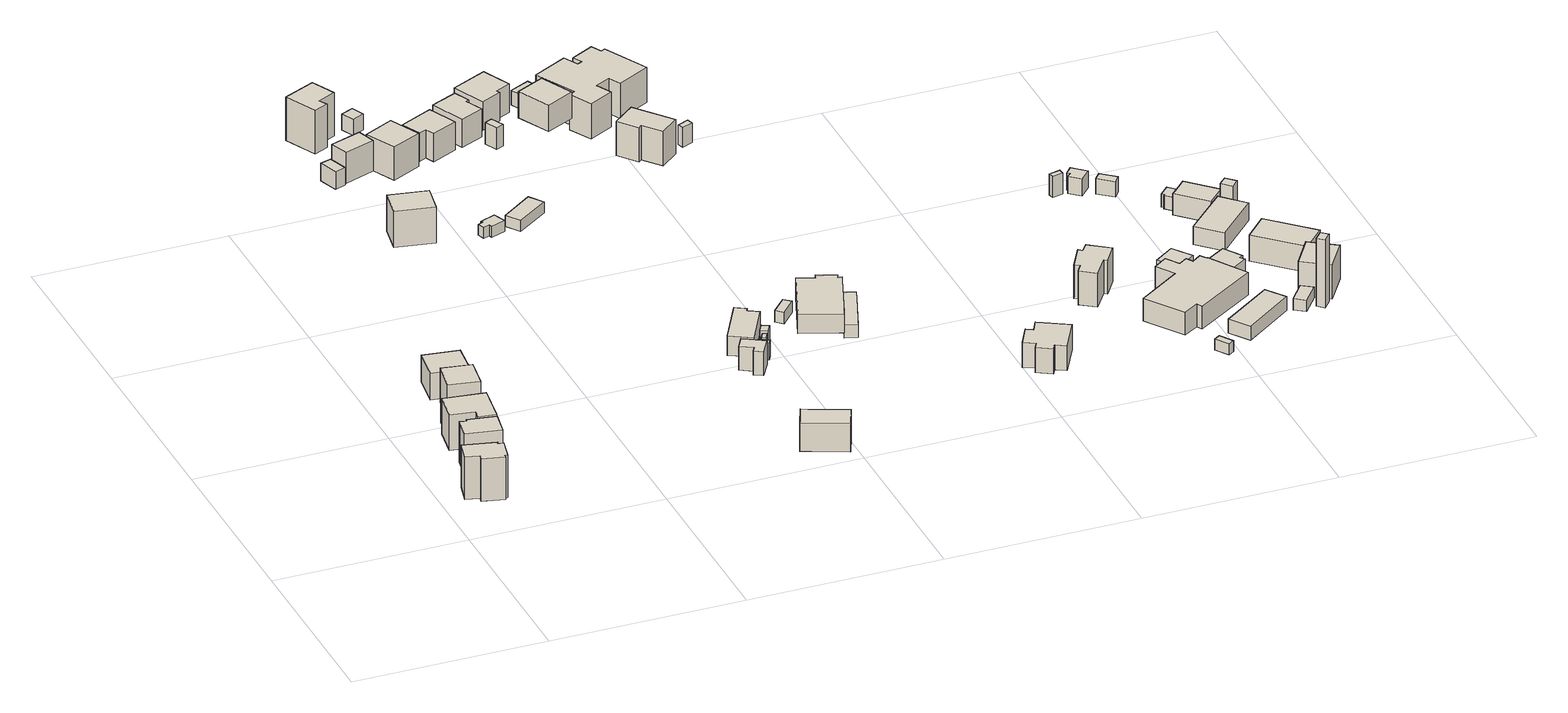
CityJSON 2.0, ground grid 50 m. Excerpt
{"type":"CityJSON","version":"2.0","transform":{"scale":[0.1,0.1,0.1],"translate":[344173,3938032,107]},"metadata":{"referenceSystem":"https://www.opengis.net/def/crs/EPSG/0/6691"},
"CityObjects":{
"building1":{"type":"Building","attributes":{"usage":"411","measuredHeight":12.1,"storeysAboveGround":2,"BuildingIDAttribute.prefecture":"14","BuildingIDAttribute.city":"14151","BuildingDetailAttribute.totalFloorArea":88.81,"BuildingDetailAttribute.buildingFootprintArea":44.41,"BuildingDetailAttribute.buildingStructureType":"601","BuildingDetailAttribute.buildingStructureOrgType":"1","BuildingDetailAttribute.orgUsage":"10","BuildingDetailAttribute.surveyYear":2015,"BuildingLandSlideRiskAttribute.description":"1","BuildingLandSlideRiskAttribute.areaType":"1"},"geometry":[{"type":"Solid","lod":"1","boundaries":[[[[0,1,2,3,4,5,6,7,8,9]],[[8,10,11,9]],[[7,12,10,8]],[[6,13,12,7]],[[5,14,13,6]],[[4,15,14,5]],[[3,16,15,4]],[[2,17,16,3]],[[1,18,17,2]],[[0,19,18,1]],[[9,11,19,0]],[[10,12,13,14,15,16,17,18,19,11]]]]}]},
"building2":{"type":"Building","attributes":{"measuredHeight":5,"BuildingIDAttribute.prefecture":"14","BuildingIDAttribute.city":"14151","BuildingDetailAttribute.surveyYear":2015,"BuildingLandSlideRiskAttribute.description":"1","BuildingLandSlideRiskAttribute.areaType":"1"},"geometry":[{"type":"Solid","lod":"1","boundaries":[[[[20,21,22,23]],[[22,24,25,23]],[[21,26,24,22]],[[20,27,26,21]],[[23,25,27,20]],[[24,26,27,25]]]]}]},
"building3":{"type":"Building","attributes":{"usage":"411","measuredHeight":11.7,"storeysAboveGround":2,"BuildingIDAttribute.prefecture":"14","BuildingIDAttribute.city":"14151","BuildingDetailAttribute.totalFloorArea":81.77,"BuildingDetailAttribute.buildingFootprintArea":40.89,"BuildingDetailAttribute.buildingStructureType":"601","BuildingDetailAttribute.buildingStructureOrgType":"1","BuildingDetailAttribute.orgUsage":"10","BuildingDetailAttribute.surveyYear":2015,"BuildingLandSlideRiskAttribute.description":"1","BuildingLandSlideRiskAttribute.areaType":"1"},"geometry":[{"type":"Solid","lod":"1","boundaries":[[[[28,29,30,31,32,33]],[[32,34,35,33]],[[31,36,34,32]],[[30,37,36,31]],[[29,38,37,30]],[[28,39,38,29]],[[33,35,39,28]],[[34,36,37,38,39,35]]]]}]},
"building4":{"type":"Building","attributes":{"usage":"413","measuredHeight":10.7,"storeysAboveGround":2,"BuildingIDAttribute.prefecture":"14","BuildingIDAttribute.city":"14151","BuildingDetailAttribute.totalFloorArea":163.59,"BuildingDetailAttribute.buildingFootprintArea":81.8,"BuildingDetailAttribute.buildingStructureType":"601","BuildingDetailAttribute.buildingStructureOrgType":"1","BuildingDetailAttribute.orgUsage":"30","BuildingDetailAttribute.surveyYear":2015,"BuildingLandSlideRiskAttribute.description":"1","BuildingLandSlideRiskAttribute.areaType":"1"},"geometry":[{"type":"Solid","lod":"1","boundaries":[[[[40,41,42,43,44,45]],[[44,46,47,45]],[[43,48,46,44]],[[42,49,48,43]],[[41,50,49,42]],[[40,51,50,41]],[[45,47,51,40]],[[46,48,49,50,51,47]]]]}]},
"building5":{"type":"Building","attributes":{"measuredHeight":7.3,"BuildingIDAttribute.prefecture":"14","BuildingIDAttribute.city":"14151","BuildingDetailAttribute.surveyYear":2015,"BuildingLandSlideRiskAttribute.description":"1","BuildingLandSlideRiskAttribute.areaType":"1"},"geometry":[{"type":"Solid","lod":"1","boundaries":[[[[52,53,54,55,56,57]],[[56,58,59,57]],[[55,60,58,56]],[[54,61,60,55]],[[53,62,61,54]],[[52,63,62,53]],[[57,59,63,52]],[[58,60,61,62,63,59]]]]}]},
"building6":{"type":"Building","attributes":{"usage":"411","measuredHeight":10,"storeysAboveGround":2,"BuildingIDAttribute.prefecture":"14","BuildingIDAttribute.city":"14151","BuildingDetailAttribute.totalFloorArea":88.95,"BuildingDetailAttribute.buildingFootprintArea":44.47,"BuildingDetailAttribute.buildingStructureType":"601","BuildingDetailAttribute.buildingStructureOrgType":"1","BuildingDetailAttribute.orgUsage":"10","BuildingDetailAttribute.surveyYear":2015,"BuildingLandSlideRiskAttribute.description":"1","BuildingLandSlideRiskAttribute.areaType":"1"},"geometry":[{"type":"Solid","lod":"1","boundaries":[[[[64,65,66,67]],[[66,68,69,67]],[[65,70,68,66]],[[64,71,70,65]],[[67,69,71,64]],[[68,70,71,69]]]]}]},
"building7":{"type":"Building","attributes":{"usage":"413","measuredHeight":7.8,"storeysAboveGround":1,"BuildingIDAttribute.prefecture":"14","BuildingIDAttribute.city":"14151","BuildingDetailAttribute.totalFloorArea":70.44,"BuildingDetailAttribute.buildingFootprintArea":70.44,"BuildingDetailAttribute.buildingStructureType":"601","BuildingDetailAttribute.buildingStructureOrgType":"1","BuildingDetailAttribute.orgUsage":"30","BuildingDetailAttribute.surveyYear":2015,"BuildingLandSlideRiskAttribute.description":"1","BuildingLandSlideRiskAttribute.areaType":"1"},"geometry":[{"type":"Solid","lod":"1","boundaries":[[[[72,73,74,75,76,77]],[[76,78,79,77]],[[75,80,78,76]],[[74,81,80,75]],[[73,82,81,74]],[[72,83,82,73]],[[77,79,83,72]],[[78,80,81,82,83,79]]]]}]},
"building8":{"type":"Building","attributes":{"usage":"411","measuredHeight":6,"storeysAboveGround":2,"BuildingIDAttribute.prefecture":"14","BuildingIDAttribute.city":"14151","BuildingDetailAttribute.totalFloorArea":21.45,"BuildingDetailAttribute.buildingFootprintArea":10.72,"BuildingDetailAttribute.buildingStructureType":"601","BuildingDetailAttribute.buildingStructureOrgType":"1","BuildingDetailAttribute.orgUsage":"10","BuildingDetailAttribute.surveyYear":2015,"BuildingLandSlideRiskAttribute.description":"1","BuildingLandSlideRiskAttribute.areaType":"1"},"geometry":[{"type":"Solid","lod":"1","boundaries":[[[[84,85,86,87]],[[86,88,89,87]],[[85,90,88,86]],[[84,91,90,85]],[[87,89,91,84]],[[88,90,91,89]]]]}]},
"building9":{"type":"Building","attributes":{"usage":"413","measuredHeight":12.9,"storeysAboveGround":2,"BuildingIDAttribute.prefecture":"14","BuildingIDAttribute.city":"14151","BuildingDetailAttribute.totalFloorArea":124.88,"BuildingDetailAttribute.buildingFootprintArea":62.44,"BuildingDetailAttribute.buildingStructureType":"601","BuildingDetailAttribute.buildingStructureOrgType":"1","BuildingDetailAttribute.orgUsage":"30","BuildingDetailAttribute.surveyYear":2015},"geometry":[{"type":"Solid","lod":"1","boundaries":[[[[92,93,94,95,96,97]],[[96,98,99,97]],[[95,100,98,96]],[[94,101,100,95]],[[93,102,101,94]],[[92,103,102,93]],[[97,99,103,92]],[[98,100,101,102,103,99]]]]}]},
"building10":{"type":"Building","attributes":{"usage":"411","measuredHeight":9,"storeysAboveGround":2,"BuildingIDAttribute.prefecture":"14","BuildingIDAttribute.city":"14151","BuildingDetailAttribute.totalFloorArea":59.93,"BuildingDetailAttribute.buildingFootprintArea":29.97,"BuildingDetailAttribute.buildingStructureType":"601","BuildingDetailAttribute.buildingStructureOrgType":"1","BuildingDetailAttribute.orgUsage":"10","BuildingDetailAttribute.surveyYear":2015},"geometry":[{"type":"Solid","lod":"1","boundaries":[[[[104,105,106,107]],[[106,108,109,107]],[[105,110,108,106]],[[104,111,110,105]],[[107,109,111,104]],[[108,110,111,109]]]]}]},
"building11":{"type":"Building","attributes":{"usage":"411","measuredHeight":10.8,"storeysAboveGround":2,"BuildingIDAttribute.prefecture":"14","BuildingIDAttribute.city":"14151","BuildingDetailAttribute.totalFloorArea":109.36,"BuildingDetailAttribute.buildingFootprintArea":54.68,"BuildingDetailAttribute.buildingStructureType":"601","BuildingDetailAttribute.buildingStructureOrgType":"1","BuildingDetailAttribute.orgUsage":"10","BuildingDetailAttribute.surveyYear":2015,"BuildingLandSlideRiskAttribute.description":"1","BuildingLandSlideRiskAttribute.areaType":"1"},"geometry":[{"type":"Solid","lod":"1","boundaries":[[[[112,113,114,115]],[[114,116,117,115]],[[113,118,116,114]],[[112,119,118,113]],[[115,117,119,112]],[[116,118,119,117]]]]}]},
"building12":{"type":"Building","attributes":{"usage":"411","measuredHeight":4.9,"storeysAboveGround":2,"BuildingIDAttribute.prefecture":"14","BuildingIDAttribute.city":"14151","BuildingDetailAttribute.totalFloorArea":17.79,"BuildingDetailAttribute.buildingFootprintArea":8.89,"BuildingDetailAttribute.buildingStructureType":"601","BuildingDetailAttribute.buildingStructureOrgType":"1","BuildingDetailAttribute.orgUsage":"10","BuildingDetailAttribute.surveyYear":2015},"geometry":[{"type":"Solid","lod":"1","boundaries":[[[[120,121,122,123]],[[122,124,125,123]],[[121,126,124,122]],[[120,127,126,121]],[[123,125,127,120]],[[124,126,127,125]]]]}]},
"building13":{"type":"Building","attributes":{"usage":"411","measuredHeight":9.8,"storeysAboveGround":2,"BuildingIDAttribute.prefecture":"14","BuildingIDAttribute.city":"14151","BuildingDetailAttribute.totalFloorArea":105.77,"BuildingDetailAttribute.buildingFootprintArea":52.88,"BuildingDetailAttribute.buildingStructureType":"601","BuildingDetailAttribute.buildingStructureOrgType":"1","BuildingDetailAttribute.orgUsage":"10","BuildingDetailAttribute.surveyYear":2015},"geometry":[{"type":"Solid","lod":"1","boundaries":[[[[128,129,130,131]],[[130,132,133,131]],[[129,134,132,130]],[[128,135,134,129]],[[131,133,135,128]],[[132,134,135,133]]]]}]},
"building14":{"type":"Building","attributes":{"BuildingIDAttribute.prefecture":"14","BuildingIDAttribute.city":"14151","BuildingDetailAttribute.surveyYear":2015,"BuildingLandSlideRiskAttribute.description":"1","BuildingLandSlideRiskAttribute.areaType":"1"},"geometry":[{"type":"Solid","lod":"1","boundaries":[[[[136,137,138,139,140,141,142,143]],[[142,144,145,143]],[[141,146,144,142]],[[140,147,146,141]],[[139,148,147,140]],[[138,149,148,139]],[[137,150,149,138]],[[136,151,150,137]],[[143,145,151,136]],[[144,146,147,148,149,150,151,145]]]]}]},
"building15":{"type":"Building","attributes":{"usage":"411","measuredHeight":8.1,"storeysAboveGround":2,"BuildingIDAttribute.prefecture":"14","BuildingIDAttribute.city":"14151","BuildingDetailAttribute.totalFloorArea":75.98,"BuildingDetailAttribute.buildingFootprintArea":37.99,"BuildingDetailAttribute.buildingStructureType":"610","BuildingDetailAttribute.buildingStructureOrgType":"2","BuildingDetailAttribute.orgUsage":"10","BuildingDetailAttribute.surveyYear":2015},"geometry":[{"type":"Solid","lod":"1","boundaries":[[[[152,153,154,155,156,157]],[[156,158,159,157]],[[155,160,158,156]],[[154,161,160,155]],[[153,162,161,154]],[[152,163,162,153]],[[157,159,163,152]],[[158,160,161,162,163,159]]]]}]},
"building16":{"type":"Building","attributes":{"BuildingIDAttribute.prefecture":"14","BuildingIDAttribute.city":"14151","BuildingDetailAttribute.surveyYear":2015,"BuildingLandSlideRiskAttribute.description":"1","BuildingLandSlideRiskAttribute.areaType":"1"},"geometry":[{"type":"Solid","lod":"1","boundaries":[[[[164,165,166,167]],[[166,168,169,167]],[[165,170,168,166]],[[164,171,170,165]],[[167,169,171,164]],[[168,170,171,169]]]]}]},
"building17":{"type":"Building","attributes":{"usage":"411","measuredHeight":9.4,"storeysAboveGround":2,"BuildingIDAttribute.prefecture":"14","BuildingIDAttribute.city":"14151","BuildingDetailAttribute.totalFloorArea":95.11,"BuildingDetailAttribute.buildingFootprintArea":47.55,"BuildingDetailAttribute.buildingStructureType":"601","BuildingDetailAttribute.buildingStructureOrgType":"1","BuildingDetailAttribute.orgUsage":"10","BuildingDetailAttribute.surveyYear":2015},"geometry":[{"type":"Solid","lod":"1","boundaries":[[[[172,173,174,175,176,177]],[[176,178,179,177]],[[175,180,178,176]],[[174,181,180,175]],[[173,182,181,174]],[[172,183,182,173]],[[177,179,183,172]],[[178,180,181,182,183,179]]]]}]},
"building18":{"type":"Building","attributes":{"measuredHeight":6.2,"BuildingIDAttribute.prefecture":"14","BuildingIDAttribute.city":"14151","BuildingDetailAttribute.surveyYear":2015},"geometry":[{"type":"Solid","lod":"1","boundaries":[[[[184,185,186,187]],[[186,188,189,187]],[[185,190,188,186]],[[184,191,190,185]],[[187,189,191,184]],[[188,190,191,189]]]]}]},
"building19":{"type":"Building","attributes":{"usage":"411","measuredHeight":8.6,"storeysAboveGround":1,"BuildingIDAttribute.prefecture":"14","BuildingIDAttribute.city":"14151","BuildingDetailAttribute.totalFloorArea":76.3,"BuildingDetailAttribute.buildingFootprintArea":76.3,"BuildingDetailAttribute.buildingStructureType":"601","BuildingDetailAttribute.buildingStructureOrgType":"1","BuildingDetailAttribute.orgUsage":"10","BuildingDetailAttribute.surveyYear":2015,"BuildingLandSlideRiskAttribute.description":"1","BuildingLandSlideRiskAttribute.areaType":"1"},"geometry":[{"type":"Solid","lod":"1","boundaries":[[[[192,193,194,195]],[[194,196,197,195]],[[193,198,196,194]],[[192,199,198,193]],[[195,197,199,192]],[[196,198,199,197]]]]}]},
"building20":{"type":"Building","attributes":{"usage":"411","measuredHeight":9,"storeysAboveGround":2,"BuildingIDAttribute.prefecture":"14","BuildingIDAttribute.city":"14151","BuildingDetailAttribute.totalFloorArea":125.05,"BuildingDetailAttribute.buildingFootprintArea":62.52,"BuildingDetailAttribute.buildingStructureType":"601","BuildingDetailAttribute.buildingStructureOrgType":"1","BuildingDetailAttribute.orgUsage":"10","BuildingDetailAttribute.surveyYear":2015},"geometry":[{"type":"Solid","lod":"1","boundaries":[[[[200,201,202,203,204,205]],[[204,206,207,205]],[[203,208,206,204]],[[202,209,208,203]],[[201,210,209,202]],[[200,211,210,201]],[[205,207,211,200]],[[206,208,209,210,211,207]]]]}]},
"building21":{"type":"Building","attributes":{"measuredHeight":6.8,"BuildingIDAttribute.prefecture":"14","BuildingIDAttribute.city":"14151","BuildingDetailAttribute.surveyYear":2015,"BuildingLandSlideRiskAttribute.description":"1","BuildingLandSlideRiskAttribute.areaType":"1"},"geometry":[{"type":"Solid","lod":"1","boundaries":[[[[212,213,214,215,216,217]],[[216,218,219,217]],[[215,220,218,216]],[[214,221,220,215]],[[213,222,221,214]],[[212,223,222,213]],[[217,219,223,212]],[[218,220,221,222,223,219]]]]}]},
"building22":{"type":"Building","attributes":{"measuredHeight":4.8,"BuildingIDAttribute.prefecture":"14","BuildingIDAttribute.city":"14151","BuildingDetailAttribute.surveyYear":2015,"BuildingLandSlideRiskAttribute.description":"1","BuildingLandSlideRiskAttribute.areaType":"1"},"geometry":[{"type":"Solid","lod":"1","boundaries":[[[[224,225,226,227]],[[226,228,229,227]],[[225,230,228,226]],[[224,231,230,225]],[[227,229,231,224]],[[228,230,231,229]]]]}]},
"building23":{"type":"Building","attributes":{"usage":"422","measuredHeight":5.6,"storeysAboveGround":1,"BuildingIDAttribute.prefecture":"14","BuildingIDAttribute.city":"14151","BuildingDetailAttribute.totalFloorArea":65.31,"BuildingDetailAttribute.buildingFootprintArea":65.31,"BuildingDetailAttribute.buildingStructureType":"610","BuildingDetailAttribute.buildingStructureOrgType":"2","BuildingDetailAttribute.orgUsage":"137","BuildingDetailAttribute.surveyYear":2015,"BuildingLandSlideRiskAttribute.description":"1","BuildingLandSlideRiskAttribute.areaType":"1"},"geometry":[{"type":"Solid","lod":"1","boundaries":[[[[232,233,234,235,236,237]],[[236,238,239,237]],[[235,240,238,236]],[[234,241,240,235]],[[233,242,241,234]],[[232,243,242,233]],[[237,239,243,232]],[[238,240,241,242,243,239]]]]}]},
"building24":{"type":"Building","attributes":{"measuredHeight":4.6,"BuildingIDAttribute.prefecture":"14","BuildingIDAttribute.city":"14151","BuildingDetailAttribute.surveyYear":2015,"BuildingLandSlideRiskAttribute.description":"1","BuildingLandSlideRiskAttribute.areaType":"1"},"geometry":[{"type":"Solid","lod":"1","boundaries":[[[[244,245,246,247]],[[246,248,249,247]],[[245,250,248,246]],[[244,251,250,245]],[[247,249,251,244]],[[248,250,251,249]]]]}]},
"building25":{"type":"Building","attributes":{"measuredHeight":4.6,"BuildingIDAttribute.prefecture":"14","BuildingIDAttribute.city":"14151","BuildingDetailAttribute.surveyYear":2015,"BuildingLandSlideRiskAttribute.description":"1","BuildingLandSlideRiskAttribute.areaType":"1"},"geometry":[{"type":"Solid","lod":"1","boundaries":[[[[252,253,254,255]],[[254,256,257,255]],[[253,258,256,254]],[[252,259,258,253]],[[255,257,259,252]],[[256,258,259,257]]]]}]},
"building26":{"type":"Building","attributes":{"usage":"411","measuredHeight":6.4,"storeysAboveGround":2,"BuildingIDAttribute.prefecture":"14","BuildingIDAttribute.city":"14151","BuildingDetailAttribute.totalFloorArea":40.19,"BuildingDetailAttribute.buildingFootprintArea":20.1,"BuildingDetailAttribute.buildingStructureType":"601","BuildingDetailAttribute.buildingStructureOrgType":"1","BuildingDetailAttribute.orgUsage":"10","BuildingDetailAttribute.surveyYear":2015},"geometry":[{"type":"Solid","lod":"1","boundaries":[[[[260,261,262,263]],[[262,264,265,263]],[[261,266,264,262]],[[260,267,266,261]],[[263,265,267,260]],[[264,266,267,265]]]]}]},
"building27":{"type":"Building","attributes":{"usage":"411","measuredHeight":8.1,"storeysAboveGround":2,"BuildingIDAttribute.prefecture":"14","BuildingIDAttribute.city":"14151","BuildingDetailAttribute.totalFloorArea":109.12,"BuildingDetailAttribute.buildingFootprintArea":54.56,"BuildingDetailAttribute.buildingStructureType":"601","BuildingDetailAttribute.buildingStructureOrgType":"1","BuildingDetailAttribute.orgUsage":"10","BuildingDetailAttribute.surveyYear":2015},"geometry":[{"type":"Solid","lod":"1","boundaries":[[[[268,269,270,271]],[[270,272,273,271]],[[269,274,272,270]],[[268,275,274,269]],[[271,273,275,268]],[[272,274,275,273]]]]}]},
"building28":{"type":"Building","attributes":{"measuredHeight":3.4,"BuildingIDAttribute.prefecture":"14","BuildingIDAttribute.city":"14151","BuildingDetailAttribute.surveyYear":2015,"BuildingLandSlideRiskAttribute.description":"1","BuildingLandSlideRiskAttribute.areaType":"1"},"geometry":[{"type":"Solid","lod":"1","boundaries":[[[[276,277,278,279]],[[278,280,281,279]],[[277,282,280,278]],[[276,283,282,277]],[[279,281,283,276]],[[280,282,283,281]]]]}]},
"building29":{"type":"Building","attributes":{"usage":"411","measuredHeight":9.7,"storeysAboveGround":1,"BuildingIDAttribute.prefecture":"14","BuildingIDAttribute.city":"14151","BuildingDetailAttribute.totalFloorArea":65.08,"BuildingDetailAttribute.buildingFootprintArea":65.08,"BuildingDetailAttribute.buildingStructureType":"601","BuildingDetailAttribute.buildingStructureOrgType":"1","BuildingDetailAttribute.orgUsage":"10","BuildingDetailAttribute.surveyYear":2015},"geometry":[{"type":"Solid","lod":"1","boundaries":[[[[284,285,286,287,288,289]],[[288,290,291,289]],[[287,292,290,288]],[[286,293,292,287]],[[285,294,293,286]],[[284,295,294,285]],[[289,291,295,284]],[[290,292,293,294,295,291]]]]}]},
"building30":{"type":"Building","attributes":{"usage":"411","measuredHeight":11.5,"storeysAboveGround":2,"BuildingIDAttribute.prefecture":"14","BuildingIDAttribute.city":"14151","BuildingDetailAttribute.totalFloorArea":451.11,"BuildingDetailAttribute.buildingFootprintArea":225.55,"BuildingDetailAttribute.buildingStructureType":"601","BuildingDetailAttribute.buildingStructureOrgType":"1","BuildingDetailAttribute.orgUsage":"10","BuildingDetailAttribute.surveyYear":2015},"geometry":[{"type":"Solid","lod":"1","boundaries":[[[[296,297,298,299,300,301,302,303,304,305,306,307,308,309,310,311]],[[310,312,313,311]],[[309,314,312,310]],[[308,315,314,309]],[[307,316,315,308]],[[306,317,316,307]],[[305,318,317,306]],[[304,319,318,305]],[[303,320,319,304]],[[302,321,320,303]],[[301,322,321,302]],[[300,323,322,301]],[[299,324,323,300]],[[298,325,324,299]],[[297,326,325,298]],[[296,327,326,297]],[[311,313,327,296]],[[312,314,315,316,317,318,319,320,321,322,323,324,325,326,327,313]]]]}]},
"building31":{"type":"Building","attributes":{"measuredHeight":6.2,"BuildingIDAttribute.prefecture":"14","BuildingIDAttribute.city":"14151","BuildingDetailAttribute.surveyYear":2015,"BuildingRiverFloodingRiskAttribute.description":"4","BuildingRiverFloodingRiskAttribute.rankOrg":"1","BuildingRiverFloodingRiskAttribute.depth":0.03,"BuildingRiverFloodingRiskAttribute.adminType":"2","BuildingRiverFloodingRiskAttribute.scale":"2","BuildingLandSlideRiskAttribute.description":"1","BuildingLandSlideRiskAttribute.areaType":"1"},"geometry":[{"type":"Solid","lod":"1","boundaries":[[[[328,329,330,331,332,333,334,335,336,337]],[[336,338,339,337]],[[335,340,338,336]],[[334,341,340,335]],[[333,342,341,334]],[[332,343,342,333]],[[331,344,343,332]],[[330,345,344,331]],[[329,346,345,330]],[[328,347,346,329]],[[337,339,347,328]],[[338,340,341,342,343,344,345,346,347,339]]]]}]},
"building32":{"type":"Building","attributes":{"measuredHeight":5.7,"BuildingIDAttribute.prefecture":"14","BuildingIDAttribute.city":"14151","BuildingDetailAttribute.surveyYear":2015},"geometry":[{"type":"Solid","lod":"1","boundaries":[[[[348,349,350,351]],[[350,352,353,351]],[[349,354,352,350]],[[348,355,354,349]],[[351,353,355,348]],[[352,354,355,353]]]]}]},
"building33":{"type":"Building","attributes":{"usage":"422","measuredHeight":6.3,"storeysAboveGround":1,"BuildingIDAttribute.prefecture":"14","BuildingIDAttribute.city":"14151","BuildingDetailAttribute.totalFloorArea":160.23,"BuildingDetailAttribute.buildingFootprintArea":160.23,"BuildingDetailAttribute.buildingStructureType":"610","BuildingDetailAttribute.buildingStructureOrgType":"2","BuildingDetailAttribute.orgUsage":"138","BuildingDetailAttribute.surveyYear":2015,"BuildingRiverFloodingRiskAttribute.description":"4","BuildingRiverFloodingRiskAttribute.rankOrg":"1","BuildingRiverFloodingRiskAttribute.depth":0.039,"BuildingRiverFloodingRiskAttribute.adminType":"2","BuildingRiverFloodingRiskAttribute.scale":"2","BuildingLandSlideRiskAttribute.description":"1","BuildingLandSlideRiskAttribute.areaType":"1"},"geometry":[{"type":"Solid","lod":"1","boundaries":[[[[356,357,358,359,360,361]],[[360,362,363,361]],[[359,364,362,360]],[[358,365,364,359]],[[357,366,365,358]],[[356,367,366,357]],[[361,363,367,356]],[[362,364,365,366,367,363]]]]}]},
"building34":{"type":"Building","attributes":{"usage":"411","measuredHeight":8.8,"storeysAboveGround":2,"BuildingIDAttribute.prefecture":"14","BuildingIDAttribute.city":"14151","BuildingDetailAttribute.totalFloorArea":147.69,"BuildingDetailAttribute.buildingFootprintArea":73.84,"BuildingDetailAttribute.buildingStructureType":"601","BuildingDetailAttribute.buildingStructureOrgType":"1","BuildingDetailAttribute.orgUsage":"10","BuildingDetailAttribute.surveyYear":2015},"geometry":[{"type":"Solid","lod":"1","boundaries":[[[[368,369,370,371,372,373,374,375,376,377,378]],[[377,379,380,378]],[[376,381,379,377]],[[375,382,381,376]],[[374,383,382,375]],[[373,384,383,374]],[[372,385,384,373]],[[371,386,385,372]],[[370,387,386,371]],[[369,388,387,370]],[[368,389,388,369]],[[378,380,389,368]],[[379,381,382,383,384,385,386,387,388,389,380]]]]}]},
"building35":{"type":"Building","attributes":{"usage":"413","measuredHeight":10,"storeysAboveGround":2,"BuildingIDAttribute.prefecture":"14","BuildingIDAttribute.city":"14151","BuildingDetailAttribute.totalFloorArea":133.72,"BuildingDetailAttribute.buildingFootprintArea":66.86,"BuildingDetailAttribute.buildingStructureType":"610","BuildingDetailAttribute.buildingStructureOrgType":"2","BuildingDetailAttribute.orgUsage":"30","BuildingDetailAttribute.surveyYear":2015},"geometry":[{"type":"Solid","lod":"1","boundaries":[[[[390,391,392,393,394,395,396,397,398,399]],[[398,400,401,399]],[[397,402,400,398]],[[396,403,402,397]],[[395,404,403,396]],[[394,405,404,395]],[[393,406,405,394]],[[392,407,406,393]],[[391,408,407,392]],[[390,409,408,391]],[[399,401,409,390]],[[400,402,403,404,405,406,407,408,409,401]]]]}]},
"building36":{"type":"Building","attributes":{"BuildingIDAttribute.prefecture":"14","BuildingIDAttribute.city":"14151","BuildingDetailAttribute.surveyYear":2015,"BuildingLandSlideRiskAttribute.description":"1","BuildingLandSlideRiskAttribute.areaType":"1"},"geometry":[{"type":"Solid","lod":"1","boundaries":[[[[410,411,412,413]],[[412,414,415,413]],[[411,416,414,412]],[[410,417,416,411]],[[413,415,417,410]],[[414,416,417,415]]]]}]},
"building37":{"type":"Building","attributes":{"usage":"413","measuredHeight":9.9,"storeysAboveGround":1,"BuildingIDAttribute.prefecture":"14","BuildingIDAttribute.city":"14151","BuildingDetailAttribute.totalFloorArea":290.54,"BuildingDetailAttribute.buildingFootprintArea":290.54,"BuildingDetailAttribute.buildingStructureType":"601","BuildingDetailAttribute.buildingStructureOrgType":"1","BuildingDetailAttribute.orgUsage":"30","BuildingDetailAttribute.surveyYear":2015,"BuildingLandSlideRiskAttribute.description":"1","BuildingLandSlideRiskAttribute.areaType":"1"},"geometry":[{"type":"Solid","lod":"1","boundaries":[[[[418,419,420,421,422,423,424,425,426,427,428,429,430,431]],[[430,432,433,431]],[[429,434,432,430]],[[428,435,434,429]],[[427,436,435,428]],[[426,437,436,427]],[[425,438,437,426]],[[424,439,438,425]],[[423,440,439,424]],[[422,441,440,423]],[[421,442,441,422]],[[420,443,442,421]],[[419,444,443,420]],[[418,445,444,419]],[[431,433,445,418]],[[432,434,435,436,437,438,439,440,441,442,443,444,445,433]]]]}]},
"building38":{"type":"Building","attributes":{"usage":"413","measuredHeight":4.1,"storeysAboveGround":1,"BuildingIDAttribute.prefecture":"14","BuildingIDAttribute.city":"14151","BuildingDetailAttribute.totalFloorArea":33.28,"BuildingDetailAttribute.buildingFootprintArea":33.28,"BuildingDetailAttribute.buildingStructureType":"601","BuildingDetailAttribute.buildingStructureOrgType":"1","BuildingDetailAttribute.orgUsage":"30","BuildingDetailAttribute.surveyYear":2015},"geometry":[{"type":"Solid","lod":"1","boundaries":[[[[446,447,448,449]],[[448,450,451,449]],[[447,452,450,448]],[[446,453,452,447]],[[449,451,453,446]],[[450,452,453,451]]]]}]},
"building39":{"type":"Building","attributes":{"usage":"451","measuredHeight":4.7,"storeysAboveGround":1,"BuildingIDAttribute.prefecture":"14","BuildingIDAttribute.city":"14151","BuildingDetailAttribute.totalFloorArea":78.42,"BuildingDetailAttribute.buildingFootprintArea":78.42,"BuildingDetailAttribute.buildingStructureType":"601","BuildingDetailAttribute.buildingStructureOrgType":"1","BuildingDetailAttribute.orgUsage":"200","BuildingDetailAttribute.surveyYear":2015,"BuildingLandSlideRiskAttribute.description":"1","BuildingLandSlideRiskAttribute.areaType":"1"},"geometry":[{"type":"Solid","lod":"1","boundaries":[[[[454,455,456,457]],[[456,458,459,457]],[[455,460,458,456]],[[454,461,460,455]],[[457,459,461,454]],[[458,460,461,459]]]]}]},
"building40":{"type":"Building","attributes":{"measuredHeight":5.9,"BuildingIDAttribute.prefecture":"14","BuildingIDAttribute.city":"14151","BuildingDetailAttribute.surveyYear":2015},"geometry":[{"type":"Solid","lod":"1","boundaries":[[[[462,463,464,465]],[[464,466,467,465]],[[463,468,466,464]],[[462,469,468,463]],[[465,467,469,462]],[[466,468,469,467]]]]}]},
"building41":{"type":"Building","attributes":{"measuredHeight":5.3,"BuildingIDAttribute.prefecture":"14","BuildingIDAttribute.city":"14151","BuildingDetailAttribute.surveyYear":2015},"geometry":[{"type":"Solid","lod":"1","boundaries":[[[[470,471,472,473,474,475]],[[474,476,477,475]],[[473,478,476,474]],[[472,479,478,473]],[[471,480,479,472]],[[470,481,480,471]],[[475,477,481,470]],[[476,478,479,480,481,477]]]]}]},
"building42":{"type":"Building","attributes":{"usage":"413","measuredHeight":6,"storeysAboveGround":1,"BuildingIDAttribute.prefecture":"14","BuildingIDAttribute.city":"14151","BuildingDetailAttribute.totalFloorArea":35.74,"BuildingDetailAttribute.buildingFootprintArea":35.74,"BuildingDetailAttribute.buildingStructureType":"601","BuildingDetailAttribute.buildingStructureOrgType":"1","BuildingDetailAttribute.orgUsage":"30","BuildingDetailAttribute.surveyYear":2015,"BuildingLandSlideRiskAttribute.description":"1","BuildingLandSlideRiskAttribute.areaType":"1"},"geometry":[{"type":"Solid","lod":"1","boundaries":[[[[482,483,484,485,486,487]],[[486,488,489,487]],[[485,490,488,486]],[[484,491,490,485]],[[483,492,491,484]],[[482,493,492,483]],[[487,489,493,482]],[[488,490,491,492,493,489]]]]}]},
"building43":{"type":"Building","attributes":{"measuredHeight":4.6,"BuildingIDAttribute.prefecture":"14","BuildingIDAttribute.city":"14151","BuildingDetailAttribute.surveyYear":2015,"BuildingLandSlideRiskAttribute.description":"1","BuildingLandSlideRiskAttribute.areaType":"1"},"geometry":[{"type":"Solid","lod":"1","boundaries":[[[[494,495,496,497]],[[496,498,499,497]],[[495,500,498,496]],[[494,501,500,495]],[[497,499,501,494]],[[498,500,501,499]]]]}]},
"building44":{"type":"Building","attributes":{"usage":"451","measuredHeight":9.5,"storeysAboveGround":1,"BuildingIDAttribute.prefecture":"14","BuildingIDAttribute.city":"14151","BuildingDetailAttribute.totalFloorArea":18.37,"BuildingDetailAttribute.buildingFootprintArea":18.37,"BuildingDetailAttribute.buildingStructureType":"601","BuildingDetailAttribute.buildingStructureOrgType":"1","BuildingDetailAttribute.orgUsage":"200","BuildingDetailAttribute.surveyYear":2015,"BuildingLandSlideRiskAttribute.description":"1","BuildingLandSlideRiskAttribute.areaType":"1"},"geometry":[{"type":"Solid","lod":"1","boundaries":[[[[502,503,504,505]],[[504,506,507,505]],[[503,508,506,504]],[[502,509,508,503]],[[505,507,509,502]],[[506,508,509,507]]]]}]},
"building45":{"type":"Building","attributes":{"measuredHeight":20.5,"BuildingIDAttribute.prefecture":"14","BuildingIDAttribute.city":"14151","BuildingDetailAttribute.surveyYear":2015,"BuildingLandSlideRiskAttribute.description":"1","BuildingLandSlideRiskAttribute.areaType":"1"},"geometry":[{"type":"Solid","lod":"1","boundaries":[[[[510,511,512,513]],[[512,514,515,513]],[[511,516,514,512]],[[510,517,516,511]],[[513,515,517,510]],[[514,516,517,515]]]]}]},
"building46":{"type":"Building","attributes":{"measuredHeight":4.8,"BuildingIDAttribute.prefecture":"14","BuildingIDAttribute.city":"14151","BuildingDetailAttribute.surveyYear":2015,"BuildingLandSlideRiskAttribute.description":"1","BuildingLandSlideRiskAttribute.areaType":"1"},"geometry":[{"type":"Solid","lod":"1","boundaries":[[[[518,519,520,521,522,523]],[[522,524,525,523]],[[521,526,524,522]],[[520,527,526,521]],[[519,528,527,520]],[[518,529,528,519]],[[523,525,529,518]],[[524,526,527,528,529,525]]]]}]},
"building47":{"type":"Building","attributes":{"usage":"441","measuredHeight":7.4,"storeysAboveGround":2,"BuildingIDAttribute.prefecture":"14","BuildingIDAttribute.city":"14151","BuildingDetailAttribute.totalFloorArea":201.15,"BuildingDetailAttribute.buildingFootprintArea":100.57,"BuildingDetailAttribute.buildingStructureType":"601","BuildingDetailAttribute.buildingStructureOrgType":"1","BuildingDetailAttribute.orgUsage":"180","BuildingDetailAttribute.surveyYear":2015,"BuildingLandSlideRiskAttribute.description":"1","BuildingLandSlideRiskAttribute.areaType":"1"},"geometry":[{"type":"Solid","lod":"1","boundaries":[[[[530,531,532,533,534,535]],[[534,536,537,535]],[[533,538,536,534]],[[532,539,538,533]],[[531,540,539,532]],[[530,541,540,531]],[[535,537,541,530]],[[536,538,539,540,541,537]]]]}]},
"building48":{"type":"Building","attributes":{"usage":"441","measuredHeight":16.8,"storeysAboveGround":1,"BuildingIDAttribute.prefecture":"14","BuildingIDAttribute.city":"14151","BuildingDetailAttribute.totalFloorArea":60.52,"BuildingDetailAttribute.buildingFootprintArea":60.52,"BuildingDetailAttribute.buildingStructureType":"601","BuildingDetailAttribute.buildingStructureOrgType":"1","BuildingDetailAttribute.orgUsage":"180","BuildingDetailAttribute.surveyYear":2015,"BuildingLandSlideRiskAttribute.description":"1","BuildingLandSlideRiskAttribute.areaType":"1"},"geometry":[{"type":"Solid","lod":"1","boundaries":[[[[542,543,544,545]],[[544,546,547,545]],[[543,548,546,544]],[[542,549,548,543]],[[545,547,549,542]],[[546,548,549,547]]]]}]},
"building49":{"type":"Building","attributes":{"usage":"441","measuredHeight":7.6,"storeysAboveGround":1,"BuildingIDAttribute.prefecture":"14","BuildingIDAttribute.city":"14151","BuildingDetailAttribute.totalFloorArea":49.8,"BuildingDetailAttribute.buildingFootprintArea":49.8,"BuildingDetailAttribute.buildingStructureType":"601","BuildingDetailAttribute.buildingStructureOrgType":"1","BuildingDetailAttribute.orgUsage":"180","BuildingDetailAttribute.surveyYear":2015,"BuildingLandSlideRiskAttribute.description":"1","BuildingLandSlideRiskAttribute.areaType":"1"},"geometry":[{"type":"Solid","lod":"1","boundaries":[[[[550,551,552,553,554,555]],[[554,556,557,555]],[[553,558,556,554]],[[552,559,558,553]],[[551,560,559,552]],[[550,561,560,551]],[[555,557,561,550]],[[556,558,559,560,561,557]]]]}]},
"building50":{"type":"Building","attributes":{"usage":"441","measuredHeight":15.4,"storeysAboveGround":1,"BuildingIDAttribute.prefecture":"14","BuildingIDAttribute.city":"14151","BuildingDetailAttribute.totalFloorArea":95.85,"BuildingDetailAttribute.buildingFootprintArea":95.85,"BuildingDetailAttribute.buildingStructureType":"601","BuildingDetailAttribute.buildingStructureOrgType":"1","BuildingDetailAttribute.orgUsage":"180","BuildingDetailAttribute.surveyYear":2015,"BuildingLandSlideRiskAttribute.description":"1","BuildingLandSlideRiskAttribute.areaType":"1"},"geometry":[{"type":"Solid","lod":"1","boundaries":[[[[562,563,564,565]],[[564,566,567,565]],[[563,568,566,564]],[[562,569,568,563]],[[565,567,569,562]],[[566,568,569,567]]]]}]},
"building51":{"type":"Building","attributes":{"measuredHeight":12.7,"BuildingIDAttribute.prefecture":"14","BuildingIDAttribute.city":"14151","BuildingDetailAttribute.surveyYear":2015,"BuildingLandSlideRiskAttribute.description":"1","BuildingLandSlideRiskAttribute.areaType":"1"},"geometry":[{"type":"Solid","lod":"1","boundaries":[[[[530,570,571,531]],[[571,572,573,531]],[[570,574,572,571]],[[530,575,574,570]],[[531,573,575,530]],[[572,574,575,573]]]]}]}
},
"vertices":[
[114,63,91],[101,7,91],[95,9,91],[94,1,91],[37,15,91],[40,28,91],[5,37,91],[18,91,91],[102,71,91],[100,66,91],[102,71,207],[100,66,207],[18,91,207],[5,37,207],[40,28,207],[37,15,207],[94,1,207],[95,9,207],[101,7,207],[114,63,207],
[92,98,118],[89,83,118],[61,89,118],[64,104,118],[61,89,164],[64,104,164],[89,83,164],[92,98,164],
[52,187,100],[69,184,100],[70,190,100],[143,177,100],[132,113,100],[41,130,100],[132,113,210],[41,130,210],[143,177,210],[70,190,210],[69,184,210],[52,187,210],
[100,192,112],[104,215,112],[42,225,112],[54,303,112],[161,288,112],[146,186,112],[161,288,209],[146,186,209],[54,303,209],[42,225,209],[104,215,209],[100,192,209],
[83,344,118],[81,333,118],[154,320,118],[150,296,118],[63,312,118],[69,346,118],[63,312,181],[69,346,181],[150,296,181],[154,320,181],[81,333,181],[83,344,181],
[84,342,124],[98,421,124],[175,408,124],[163,328,124],[175,408,217],[163,328,217],[98,421,217],[84,342,217],
[145,426,126],[78,435,126],[90,520,126],[183,507,126],[173,415,126],[144,418,126],[173,415,199],[144,418,199],[183,507,199],[90,520,199],[78,435,199],[145,426,199],
[149,1233,279],[166,1184,279],[138,1174,279],[121,1224,279],[138,1174,327],[121,1224,327],[166,1184,327],[149,1233,327],
[205,1349,313],[159,1327,313],[170,1306,313],[133,1289,313],[93,1373,313],[175,1411,313],[93,1373,432],[175,1411,432],[133,1289,432],[170,1306,432],[159,1327,432],[205,1349,432],
[151,1231,284],[232,1258,284],[248,1211,284],[168,1183,284],[248,1211,368],[168,1183,368],[232,1258,368],[151,1231,368],
[325,1049,205],[311,973,205],[211,991,205],[224,1067,205],[211,991,304],[224,1067,304],[311,973,304],[325,1049,304],
[255,1359,328],[270,1326,328],[238,1312,328],[223,1345,328],[238,1312,372],[223,1345,372],[270,1326,372],[255,1359,372],
[246,1249,273],[323,1287,273],[362,1207,273],[285,1170,273],[362,1207,364],[285,1170,364],[323,1287,364],[246,1249,364],
[434,944,213],[418,938,213],[411,957,213],[424,962,213],[422,967,213],[462,983,213],[475,950,213],[437,936,213],[475,950,243],[437,936,243],[462,983,243],[422,967,243],[424,962,243],[411,957,243],[418,938,243],[434,944,243],
[464,1230,283],[397,1199,283],[386,1222,283],[367,1213,283],[343,1264,283],[429,1305,283],[343,1264,360],[429,1305,360],[367,1213,360],[386,1222,360],[397,1199,360],[464,1230,360],
[567,1030,213],[593,994,213],[510,935,213],[485,971,213],[510,935,243],[485,971,243],[593,994,243],[567,1030,243],
[512,1352,283],[531,1311,283],[523,1307,283],[544,1262,283],[483,1234,283],[444,1322,283],[483,1234,360],[444,1322,360],[544,1262,360],[523,1307,360],[531,1311,360],[512,1352,360],
[568,1262,268],[584,1229,268],[564,1219,268],[548,1252,268],[564,1219,327],[548,1252,327],[584,1229,327],[568,1262,327],
[977,27,9],[868,74,9],[893,133,9],[1003,87,9],[893,133,86],[1003,87,86],[868,74,86],[977,27,86],
[644,1337,286],[604,1319,286],[608,1310,286],[555,1285,286],[517,1369,286],[609,1412,286],[517,1369,364],[609,1412,364],[555,1285,364],[608,1310,364],[604,1319,364],[644,1337,364],
[889,352,57],[867,365,57],[876,379,57],[844,398,57],[862,429,57],[916,397,57],[862,429,122],[916,397,122],[844,398,122],[876,379,122],[867,365,122],[889,352,122],
[908,433,63],[932,419,63],[924,405,63],[900,419,63],[924,405,108],[900,419,108],[932,419,108],[908,433,108],
[930,556,66],[925,547,66],[953,531,66],[894,425,66],[838,456,66],[902,572,66],[838,456,119],[902,572,119],[894,425,119],[953,531,119],[925,547,119],[930,556,119],
[938,452,63],[928,434,63],[918,439,63],[928,457,63],[918,439,106],[928,457,106],[928,434,106],[938,452,106],
[957,483,63],[945,462,63],[927,472,63],[939,493,63],[927,472,106],[939,493,106],[945,462,106],[957,483,106],
[717,1404,278],[735,1366,278],[684,1342,278],[666,1380,278],[684,1342,318],[666,1380,318],[735,1366,318],[717,1404,318],
[664,1330,271],[737,1366,271],[779,1280,271],[706,1244,271],[779,1280,343],[706,1244,343],[737,1366,343],[664,1330,343],
[1078,640,28],[1041,599,28],[1023,615,28],[1060,656,28],[1023,615,59],[1060,656,59],[1041,599,59],[1078,640,59],
[900,1144,206],[891,1136,206],[852,1184,206],[909,1231,206],[985,1139,206],[937,1100,206],[985,1139,300],[937,1100,300],[909,1231,300],[852,1184,300],[891,1136,300],[900,1144,300],
[793,1299,235],[738,1404,235],[828,1451,235],[848,1413,235],[860,1419,235],[847,1443,235],[907,1474,235],[921,1448,235],[932,1453,235],[992,1338,235],[906,1293,235],[890,1324,235],[852,1304,235],[872,1265,235],[808,1232,235],[777,1290,235],[808,1232,331],[777,1290,331],[872,1265,331],[852,1304,331],[890,1324,331],[906,1293,331],[992,1338,331],[932,1453,331],[921,1448,331],[907,1474,331],[847,1443,331],[860,1419,331],[848,1413,331],[828,1451,331],[738,1404,331],[793,1299,331],
[1161,700,19],[1165,711,19],[1214,693,19],[1210,683,19],[1220,679,19],[1216,668,19],[1163,527,19],[1162,522,19],[1059,560,19],[1117,717,19],[1059,560,71],[1117,717,71],[1162,522,71],[1163,527,71],[1216,668,71],[1220,679,71],[1210,683,71],[1214,693,71],[1165,711,71],[1161,700,71],
[1017,1145,234],[1023,1129,234],[994,1117,234],[988,1133,234],[994,1117,288],[988,1133,288],[1023,1129,288],[1017,1145,288],
[1194,516,2],[1163,527,2],[1216,668,2],[1236,661,2],[1247,657,2],[1236,628,2],[1247,657,37],[1236,628,37],[1236,661,37],[1216,668,37],[1163,527,37],[1194,516,37],
[1544,274,32],[1621,231,32],[1573,145,32],[1547,160,32],[1545,158,32],[1538,144,32],[1500,165,32],[1510,183,32],[1481,198,32],[1510,253,32],[1528,243,32],[1510,253,100],[1528,243,100],[1481,198,100],[1510,183,100],[1500,165,100],[1538,144,100],[1545,158,100],[1547,160,100],[1573,145,100],[1621,231,100],[1544,274,100],
[1768,511,38],[1822,474,38],[1789,425,38],[1781,430,38],[1745,378,38],[1706,406,38],[1721,428,38],[1708,436,38],[1742,497,38],[1752,490,38],[1742,497,130],[1752,490,130],[1708,436,130],[1721,428,130],[1706,406,130],[1745,378,130],[1781,430,130],[1789,425,130],[1822,474,130],[1768,511,130],
[1933,21,63],[1910,55,63],[1926,65,63],[1948,31,63],[1926,65,93],[1948,31,93],[1910,55,93],[1933,21,93],
[1874,150,59],[1807,247,59],[1919,324,59],[1887,371,59],[1923,397,59],[1946,363,59],[1968,378,59],[1979,361,59],[2003,378,59],[2015,362,59],[2017,363,59],[2080,265,59],[1921,161,59],[1913,175,59],[1921,161,121],[1913,175,121],[2080,265,121],[2017,363,121],[2015,362,121],[2003,378,121],[1979,361,121],[1968,378,121],[1946,363,121],[1923,397,121],[1887,371,121],[1919,324,121],[1807,247,121],[1874,150,121],
[1967,469,62],[2003,419,62],[1951,381,62],[1915,431,62],[1951,381,99],[1915,431,99],[2003,419,99],[1967,469,99],
[2098,207,64],[2134,157,64],[2004,63,64],[1968,113,64],[2004,63,102],[1968,113,102],[2134,157,102],[2098,207,102],
[1840,917,25],[1869,923,25],[1871,909,25],[1843,903,25],[1871,909,83],[1843,903,83],[1869,923,83],[1840,917,83],
[1903,866,36],[1876,890,36],[1886,900,36],[1880,906,36],[1897,925,36],[1930,895,36],[1897,925,83],[1930,895,83],[1880,906,83],[1886,900,83],[1876,890,83],[1903,866,83],
[2078,420,64],[2109,372,64],[2100,367,64],[2108,355,64],[2063,325,64],[2023,384,64],[2063,325,101],[2023,384,101],[2108,355,101],[2100,367,101],[2109,372,101],[2078,420,101],
[1985,843,42],[1970,823,42],[1932,854,42],[1948,873,42],[1932,854,84],[1948,873,84],[1970,823,84],[1985,843,84],
[2148,153,65],[2186,203,65],[2214,184,65],[2175,133,65],[2214,184,96],[2175,133,96],[2186,203,96],[2148,153,96],
[2222,166,68],[2239,151,68],[2219,129,68],[2203,144,68],[2219,129,253],[2203,144,253],[2239,151,253],[2222,166,253],
[2049,716,52],[2052,720,52],[2046,725,52],[2070,750,52],[2094,726,52],[2067,698,52],[2094,726,88],[2067,698,88],[2070,750,88],[2046,725,88],[2052,720,88],[2049,716,88],
[2155,626,62],[2178,603,62],[2207,575,62],[2102,468,62],[2045,524,62],[2151,631,62],[2045,524,111],[2151,631,111],[2102,468,111],[2207,575,111],[2178,603,111],[2155,626,111],
[2234,285,67],[2302,240,67],[2251,162,67],[2183,207,67],[2251,162,159],[2183,207,159],[2302,240,159],[2234,285,159],
[2176,671,44],[2133,627,44],[2063,695,44],[2067,698,44],[2094,726,44],[2106,739,44],[2094,726,102],[2106,739,102],[2067,698,102],[2063,695,102],[2133,627,102],[2176,671,102],
[2298,354,67],[2242,295,67],[2135,395,67],[2191,455,67],[2135,395,138],[2191,455,138],[2242,295,138],[2298,354,138],
[2174,646,62],[2197,623,62],[2197,623,147],[2178,603,147],[2174,646,147],[2155,626,147]
]}
